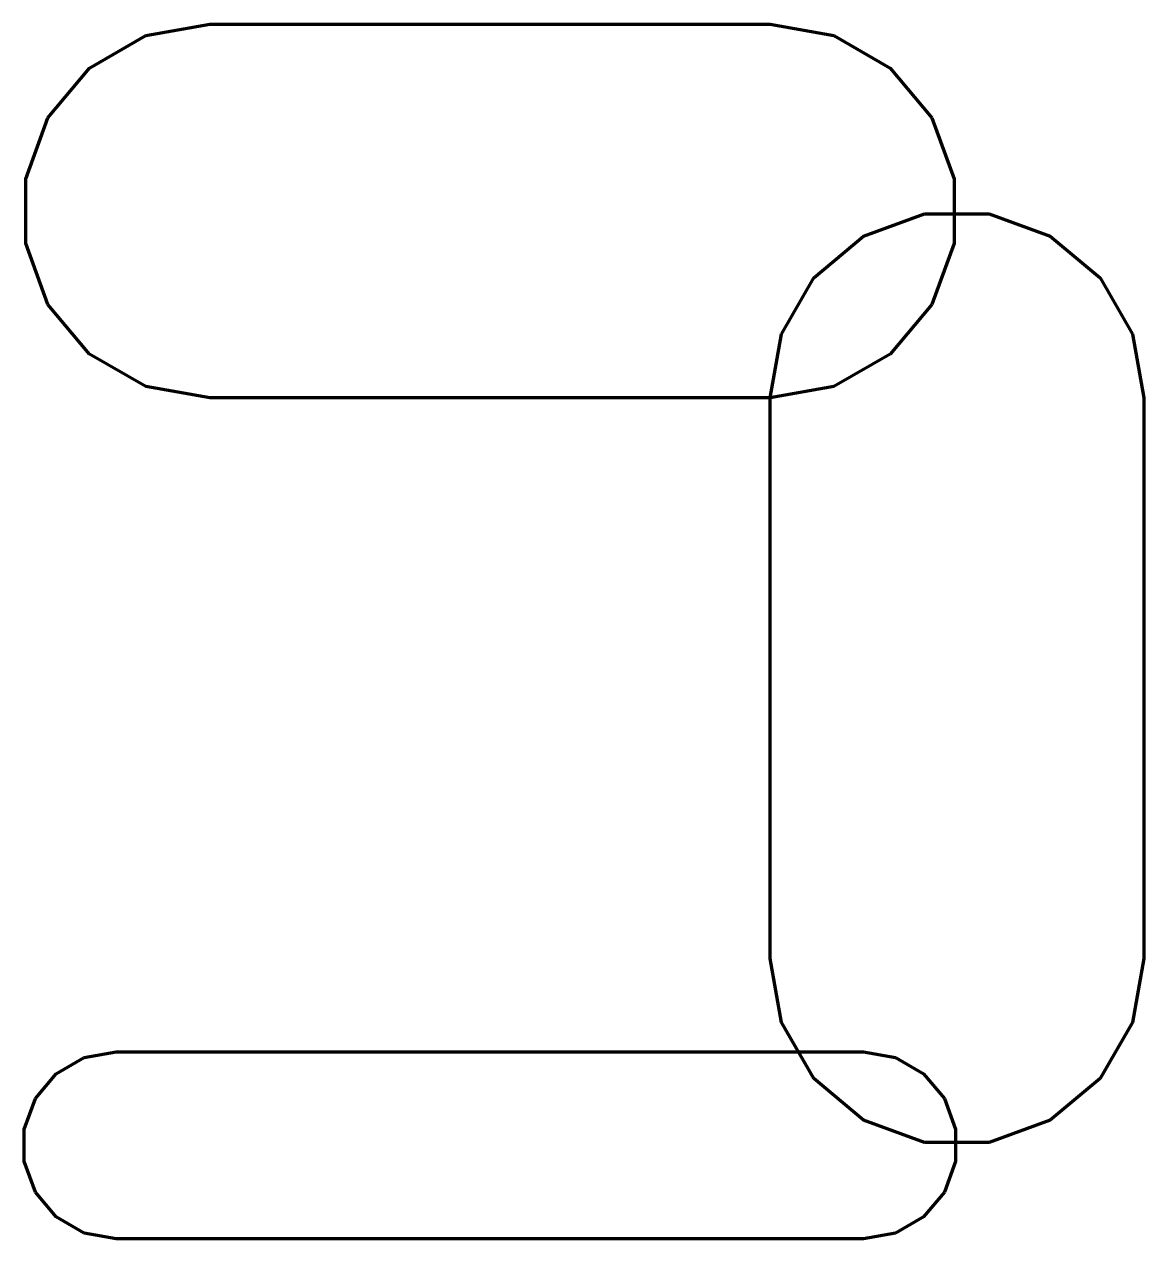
# Model space of a CAD drawing. Header units: metres. Extents: x 100 to 220, y 90 to 220.
import ezdxf

# ---------------------------------------------------------------- set-up
doc = ezdxf.new("R2010")
doc.units = ezdxf.units.M

msp = doc.modelspace()

# ---------------------------------------------------------------- linework, layer by layer
at = {"lineweight": 211, "true_color": 0xff0000}
for p, q in [((113.16, 218.79), (120, 220)), ((120, 220), (180, 220)), ((180, 220), (186.84, 218.79)), ((107.14, 215.32), (113.16, 218.79)), ((186.84, 218.79), (192.86, 215.32)), ((102.68, 210), (107.14, 215.32)), ((192.86, 215.32), (197.32, 210)), ((100.3, 203.47), (102.68, 210)), ((197.32, 210), (199.7, 203.47)), ((100.3, 196.53), (100.3, 203.47)), ((199.7, 203.47), (199.7, 196.53)), ((190, 197.32), (196.53, 199.7)), ((196.53, 199.7), (203.47, 199.7)), ((203.47, 199.7), (210, 197.32)), ((102.68, 190), (100.3, 196.53)), ((184.68, 192.86), (190, 197.32)), ((199.7, 196.53), (197.32, 190)), ((210, 197.32), (215.32, 192.86)), ((181.21, 186.84), (184.68, 192.86)), ((215.32, 192.86), (218.79, 186.84)), ((107.14, 184.68), (102.68, 190)), ((197.32, 190), (192.86, 184.68)), ((180, 180), (181.21, 186.84)), ((218.79, 186.84), (220, 180)), ((113.16, 181.21), (107.14, 184.68)), ((192.86, 184.68), (186.84, 181.21)), ((120, 180), (113.16, 181.21)), ((186.84, 181.21), (180, 180)), ((180, 180), (120, 180)), ((180, 120), (180, 180)), ((220, 180), (220, 120)), ((181.21, 113.16), (180, 120)), ((220, 120), (218.79, 113.16)), ((184.68, 107.14), (181.21, 113.16)), ((218.79, 113.16), (215.32, 107.14)), ((103.57, 107.66), (106.58, 109.4)), ((106.58, 109.4), (110, 110)), ((110, 110), (190, 110)), ((190, 110), (193.42, 109.4)), ((193.42, 109.4), (196.43, 107.66)), ((101.34, 105), (103.57, 107.66)), ((190, 102.68), (184.68, 107.14)), ((196.43, 107.66), (198.66, 105)), ((215.32, 107.14), (210, 102.68)), ((100.15, 101.74), (101.34, 105)), ((198.66, 105), (199.85, 101.74)), ((100.15, 98.26), (100.15, 101.74)), ((196.53, 100.3), (190, 102.68)), ((199.85, 101.74), (199.85, 98.26)), ((210, 102.68), (203.47, 100.3)), ((203.47, 100.3), (196.53, 100.3)), ((101.34, 95), (100.15, 98.26)), ((199.85, 98.26), (198.66, 95)), ((103.57, 92.34), (101.34, 95)), ((198.66, 95), (196.43, 92.34)), ((106.58, 90.6), (103.57, 92.34)), ((196.43, 92.34), (193.42, 90.6)), ((110, 90), (106.58, 90.6)), ((190, 90), (110, 90)), ((193.42, 90.6), (190, 90))]:
    msp.add_line(p, q, dxfattribs=at)

doc.saveas('drawing.dxf')
